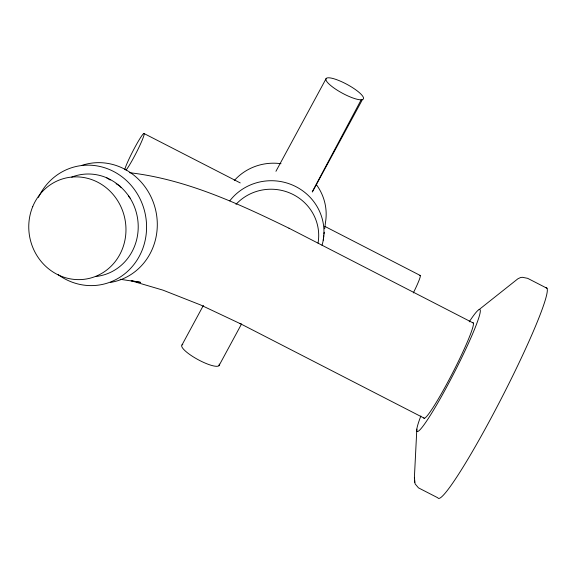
<?xml version="1.0" encoding="UTF-8"?>
<svg xmlns="http://www.w3.org/2000/svg" width="576" height="576" viewBox="0 0 576 576"><rect width="100%" height="100%" fill="white"/><g stroke="black" fill="none" stroke-linecap="round" stroke-linejoin="round"><path stroke-width="0.86" d="M545.962 287.669A118.368 10.426 -62.8 0 1 501.451 398.318A118.368 10.426 -62.8 0 1 437.861 497.822L418.486 487.865L415.116 483.898L414.396 477.446L416.83 429.106M323.237 240.163L323.791 235.778M324.007 234.029L324.23 232.279M324.677 228.773L325.447 222.638A52.265 50.602 7.2 0 0 316.505 184.802M312.242 191.808L361.174 99.814L362.398 99.626L312.408 191.923M182.016 344.93L203.4 305.388M275.94 171.295L326.225 78.422M218.981 365.681L241.596 323.885M479.081 309.6L517.853 278.82L520.618 277.51L522.353 277.294L527.638 278.323L547.013 288.281M129.521 172.692C186.106 179.266 238.694 203.731 289.354 228.398M120.168 279.281L140.508 282.348L131.99 280.814M131.148 280.764L163.001 290.153L200.477 304.906L240.502 323.784L239.854 323.431L424.397 418.277M143.914 133.466L240.235 182.909M324.835 226.382L420.336 275.515M288.958 228.197L473.342 323.071M71.698 177.113A51.538 48.442 76.8 0 1 106.538 177.725C116.244 181.958 124.43 189.194 130.09 198.122A51.538 48.442 76.8 0 1 96.055 276.48M106.538 177.725L110.218 180.022M116.107 183.701L119.786 185.998L120.931 187.344M128.369 196.099L130.09 198.122M414.396 477.446L414.475 478.836M414.576 480.881L414.662 482.306M469.21 321.84A68.551 6.041 -62.8 0 1 473.983 330.588A68.551 6.041 -62.8 0 1 431.165 414A68.551 6.041 -62.8 0 1 420.862 416.023M219.19 364.032A21.24 4.975 28.4 0 1 198.36 359.806A21.24 4.975 28.4 0 1 182.808 344.477M361.174 99.814A21.24 4.975 28.4 0 1 329.09 84.082A21.24 4.975 28.4 0 1 342.425 82.08A21.24 4.975 28.4 0 1 362.398 99.626M124.762 169.481A21.24 1.872 -62.8 0 1 138.967 140.162A21.24 1.872 -62.8 0 1 141.581 141.581A21.24 1.872 -62.8 0 1 126.022 170.165M419.58 275.702A21.24 1.872 -62.8 0 1 413.302 292.946M472.687 322.718A53.69 4.73 -62.8 0 1 452.707 372.751A53.69 4.73 -62.8 0 1 423.749 417.924M234.259 180.576A52.265 50.602 7.2 0 1 281.009 163.714M229.774 200.851A52.265 50.602 7.2 0 1 294.682 186.048A52.265 50.602 7.2 0 1 322.042 245.326M235.98 204.372A47.347 45.842 7.2 0 1 291.809 193.874A47.347 45.842 7.2 0 1 318.046 243.072M38.448 197.402A60.415 56.779 76.8 0 1 116.849 173.297A60.415 56.779 76.8 0 1 138.442 257.825A60.415 56.779 76.8 0 1 58.19 274.694M81.569 165.485A60.415 56.779 76.8 0 1 155.434 209.182A60.415 56.779 76.8 0 1 110.434 282.427M32.746 206.568A51.538 48.442 76.8 0 0 82.973 279.432A51.538 48.442 76.8 0 0 116.374 198.742A51.538 48.442 76.8 0 0 32.746 206.568"/></g></svg>
